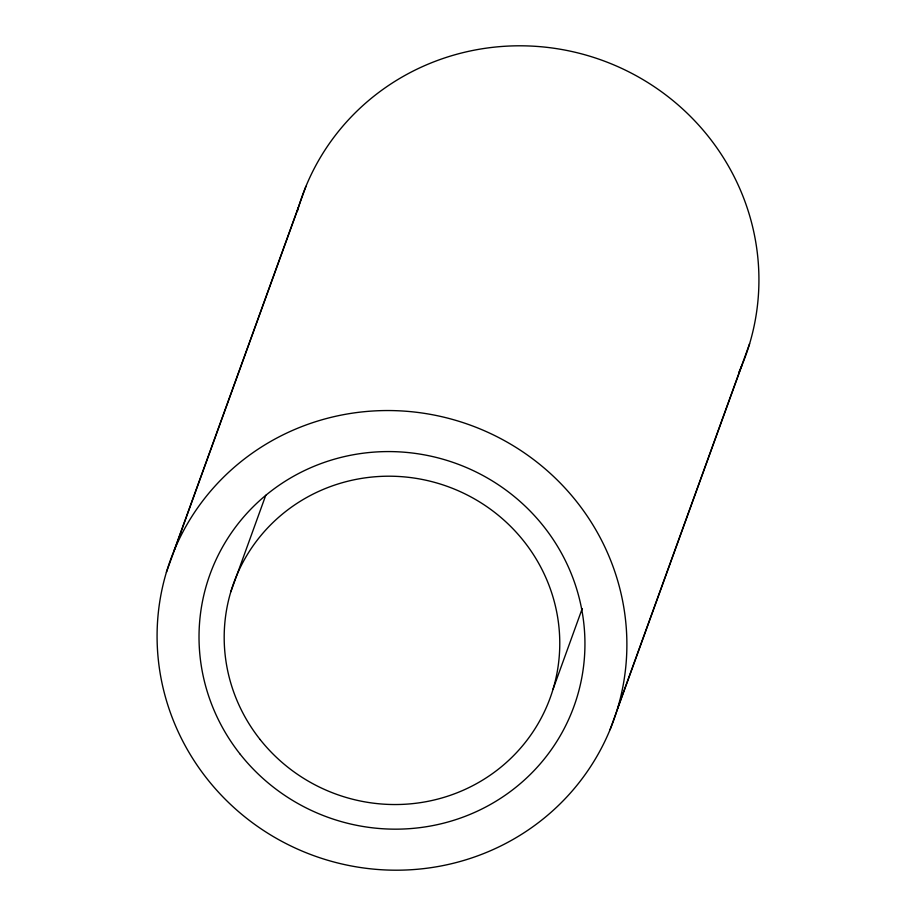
<?xml version="1.0" encoding="UTF-8"?>
<svg xmlns="http://www.w3.org/2000/svg" width="916" height="916" viewBox="0 0 916 916"><rect width="100%" height="100%" fill="white"/><g stroke="black" fill="none" stroke-linecap="round" stroke-linejoin="round"><path stroke-width="1.37" d="M173.891 551.1L305.933 186.36M166.391 572.294L298.421 207.554M230.843 591.747L265.766 495.27M553.127 688.992L582.221 608.602M617.579 708.446L749.609 343.706M610.067 729.64A235.664 229.057 19.9 0 0 358.534 412.326A235.664 229.057 19.9 0 0 207.348 779.15A235.664 229.057 19.9 0 0 610.067 729.64L742.109 364.9M297.299 211.447A235.664 229.057 19.9 0 1 602.51 60.445A235.664 229.057 19.9 0 1 738.834 372.446M260.098 739.498A168.326 163.609 19.9 0 0 547.757 704.129A168.326 163.609 19.9 0 0 368.083 477.476A168.326 163.609 19.9 0 0 260.098 739.498M240.313 754.372A193.585 188.158 19.9 0 0 571.126 713.701A193.585 188.158 19.9 0 0 364.499 453.042A193.585 188.158 19.9 0 0 240.313 754.372"/></g></svg>
